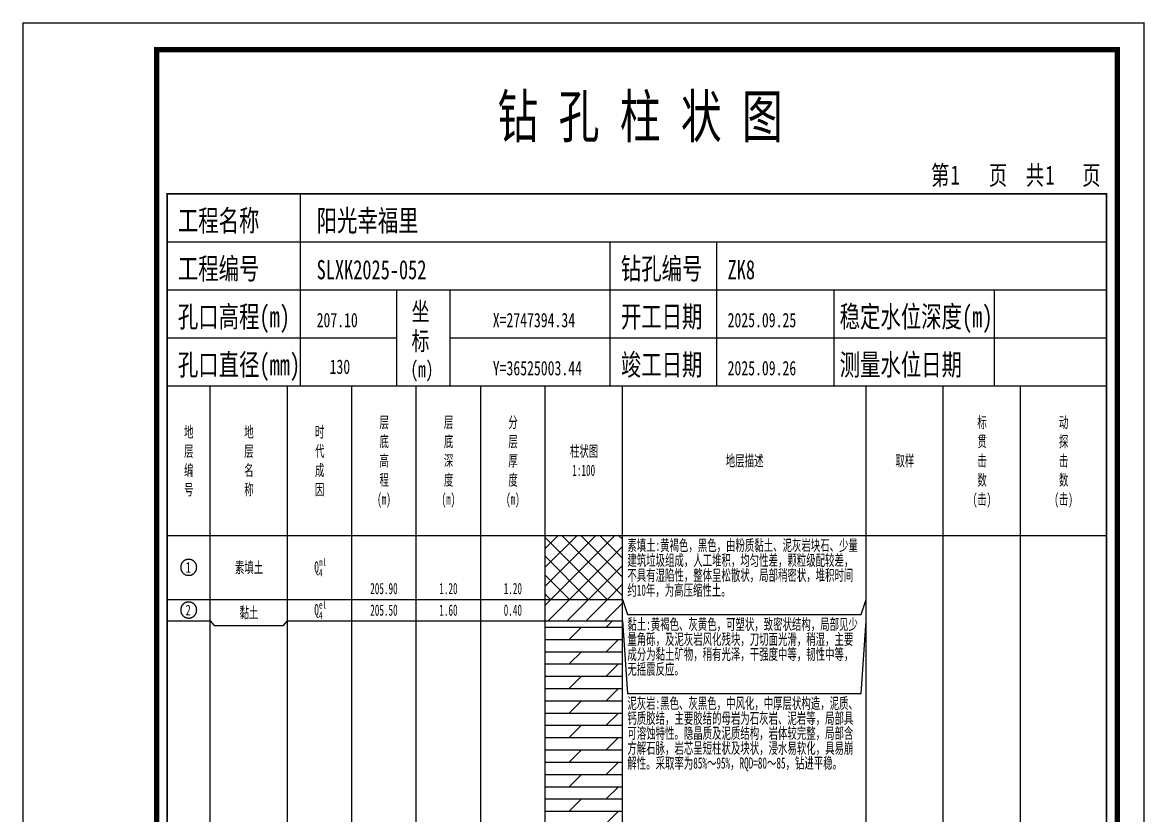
# Model space of a CAD drawing. Header units: millimetres. Extents: x 1264 to 9491, y 619 to 916.
# Drawn here: x 2823.1 to 3033.4, y 767.4 to 916 of the extents above; entities that cross this region are included whole.
import ezdxf
from ezdxf.enums import TextEntityAlignment as Align

# ---------------------------------------------------------------- set-up
doc = ezdxf.new("R2010")
doc.units = ezdxf.units.MM
doc.layers.add('GICAD_POU_TEXTS', color=7, linetype='Continuous')
doc.styles.add('LZ_FONT', font='simfang_0.ttf', dxfattribs={"width": 0.7, "height": 8})
doc.styles.add('成果图图块', font='simfang_0.ttf', dxfattribs={"height": 2.5})
doc.styles.add('成果图表体', font='simfang_0.ttf', dxfattribs={"width": 0.6, "height": 2.1})

# ---------------------------------------------------------------- blocks, each defined once
blk = doc.blocks.new('ZZT_DCBH_Z.dwg12', base_point=(-0.02, 0))
at = {"color": 7}
blk.add_polyline3d([(-1.52, 0.02, 0), (-1.52, -0.06, 0), (-1.52, -0.13, 0), (-1.51, -0.2, 0), (-1.5, -0.28, 0), (-1.48, -0.35, 0), (-1.46, -0.42, 0), (-1.44, -0.49, 0), (-1.41, -0.56, 0), (-1.38, -0.63, 0), (-1.35, -0.69, 0), (-1.31, -0.76, 0), (-1.27, -0.82, 0), (-1.23, -0.88, 0), (-1.18, -0.94, 0), (-1.14, -0.99, 0), (-1.09, -1.04, 0), (-1.03, -1.1, 0), (-0.98, -1.14, 0), (-0.92, -1.19, 0), (-0.86, -1.23, 0), (-0.8, -1.27, 0), (-0.73, -1.31, 0), (-0.67, -1.34, 0), (-0.6, -1.37, 0), (-0.53, -1.4, 0), (-0.46, -1.42, 0), (-0.39, -1.44, 0), (-0.32, -1.46, 0), (-0.25, -1.47, 0), (-0.17, -1.48, 0), (-0.1, -1.48, 0), (-0.02, -1.48, 0), (0.05, -1.48, 0), (0.12, -1.48, 0), (0.2, -1.47, 0), (0.27, -1.46, 0), (0.34, -1.44, 0), (0.41, -1.42, 0), (0.48, -1.4, 0), (0.55, -1.37, 0), (0.62, -1.34, 0), (0.68, -1.31, 0), (0.75, -1.27, 0), (0.81, -1.23, 0), (0.87, -1.19, 0), (0.93, -1.14, 0), (0.98, -1.1, 0), (1.04, -1.04, 0), (1.09, -0.99, 0), (1.13, -0.94, 0), (1.18, -0.88, 0), (1.22, -0.82, 0), (1.26, -0.76, 0), (1.3, -0.69, 0), (1.33, -0.63, 0), (1.36, -0.56, 0), (1.39, -0.49, 0), (1.41, -0.42, 0), (1.43, -0.35, 0), (1.45, -0.28, 0), (1.46, -0.2, 0), (1.47, -0.13, 0), (1.47, -0.06, 0), (1.48, 0.02, 0), (1.47, 0.09, 0), (1.47, 0.16, 0), (1.46, 0.24, 0), (1.45, 0.31, 0), (1.43, 0.38, 0), (1.41, 0.45, 0), (1.39, 0.52, 0), (1.36, 0.59, 0), (1.33, 0.66, 0), (1.3, 0.72, 0), (1.26, 0.79, 0), (1.22, 0.85, 0), (1.18, 0.91, 0), (1.13, 0.97, 0), (1.09, 1.02, 0), (1.04, 1.08, 0), (0.98, 1.13, 0), (0.93, 1.18, 0), (0.87, 1.22, 0), (0.81, 1.26, 0), (0.75, 1.3, 0), (0.68, 1.34, 0), (0.62, 1.37, 0), (0.55, 1.4, 0), (0.48, 1.43, 0), (0.41, 1.45, 0), (0.34, 1.47, 0), (0.27, 1.49, 0), (0.2, 1.5, 0), (0.12, 1.51, 0), (0.05, 1.51, 0), (-0.02, 1.52, 0), (-0.1, 1.51, 0), (-0.17, 1.51, 0), (-0.25, 1.5, 0), (-0.32, 1.49, 0), (-0.39, 1.47, 0), (-0.46, 1.45, 0), (-0.53, 1.43, 0), (-0.6, 1.4, 0), (-0.67, 1.37, 0), (-0.73, 1.34, 0), (-0.8, 1.3, 0), (-0.86, 1.26, 0), (-0.92, 1.22, 0), (-0.98, 1.18, 0), (-1.03, 1.13, 0), (-1.09, 1.08, 0), (-1.14, 1.02, 0), (-1.18, 0.97, 0), (-1.23, 0.91, 0), (-1.27, 0.85, 0), (-1.31, 0.79, 0), (-1.35, 0.72, 0), (-1.38, 0.66, 0), (-1.41, 0.59, 0), (-1.44, 0.52, 0), (-1.46, 0.45, 0), (-1.48, 0.38, 0), (-1.5, 0.31, 0), (-1.51, 0.24, 0), (-1.52, 0.16, 0), (-1.52, 0.09, 0), (-1.52, 0.02, 0)], dxfattribs=at)
at = {"layer": 'GICAD_POU_TEXTS', "color": 7, "style": '成果图图块', "width": 0.7}
blk.add_text('1', height=2, dxfattribs=at).set_placement((-0.11, -0.99), align=Align.CENTER)
blk = doc.blocks.new('ZZT_DCBH_Z.dwg13', base_point=(-0.02, 0))
at = {"color": 7}
blk.add_polyline3d([(-1.52, 0.02, 0), (-1.52, -0.06, 0), (-1.52, -0.13, 0), (-1.51, -0.2, 0), (-1.5, -0.28, 0), (-1.48, -0.35, 0), (-1.46, -0.42, 0), (-1.44, -0.49, 0), (-1.41, -0.56, 0), (-1.38, -0.63, 0), (-1.35, -0.69, 0), (-1.31, -0.76, 0), (-1.27, -0.82, 0), (-1.23, -0.88, 0), (-1.18, -0.94, 0), (-1.14, -0.99, 0), (-1.09, -1.04, 0), (-1.03, -1.1, 0), (-0.98, -1.14, 0), (-0.92, -1.19, 0), (-0.86, -1.23, 0), (-0.8, -1.27, 0), (-0.73, -1.31, 0), (-0.67, -1.34, 0), (-0.6, -1.37, 0), (-0.53, -1.4, 0), (-0.46, -1.42, 0), (-0.39, -1.44, 0), (-0.32, -1.46, 0), (-0.25, -1.47, 0), (-0.17, -1.48, 0), (-0.1, -1.48, 0), (-0.02, -1.48, 0), (0.05, -1.48, 0), (0.12, -1.48, 0), (0.2, -1.47, 0), (0.27, -1.46, 0), (0.34, -1.44, 0), (0.41, -1.42, 0), (0.48, -1.4, 0), (0.55, -1.37, 0), (0.62, -1.34, 0), (0.68, -1.31, 0), (0.75, -1.27, 0), (0.81, -1.23, 0), (0.87, -1.19, 0), (0.93, -1.14, 0), (0.98, -1.1, 0), (1.04, -1.04, 0), (1.09, -0.99, 0), (1.13, -0.94, 0), (1.18, -0.88, 0), (1.22, -0.82, 0), (1.26, -0.76, 0), (1.3, -0.69, 0), (1.33, -0.63, 0), (1.36, -0.56, 0), (1.39, -0.49, 0), (1.41, -0.42, 0), (1.43, -0.35, 0), (1.45, -0.28, 0), (1.46, -0.2, 0), (1.47, -0.13, 0), (1.47, -0.06, 0), (1.48, 0.02, 0), (1.47, 0.09, 0), (1.47, 0.16, 0), (1.46, 0.24, 0), (1.45, 0.31, 0), (1.43, 0.38, 0), (1.41, 0.45, 0), (1.39, 0.52, 0), (1.36, 0.59, 0), (1.33, 0.66, 0), (1.3, 0.72, 0), (1.26, 0.79, 0), (1.22, 0.85, 0), (1.18, 0.91, 0), (1.13, 0.97, 0), (1.09, 1.02, 0), (1.04, 1.08, 0), (0.98, 1.13, 0), (0.93, 1.18, 0), (0.87, 1.22, 0), (0.81, 1.26, 0), (0.75, 1.3, 0), (0.68, 1.34, 0), (0.62, 1.37, 0), (0.55, 1.4, 0), (0.48, 1.43, 0), (0.41, 1.45, 0), (0.34, 1.47, 0), (0.27, 1.49, 0), (0.2, 1.5, 0), (0.12, 1.51, 0), (0.05, 1.51, 0), (-0.02, 1.52, 0), (-0.1, 1.51, 0), (-0.17, 1.51, 0), (-0.25, 1.5, 0), (-0.32, 1.49, 0), (-0.39, 1.47, 0), (-0.46, 1.45, 0), (-0.53, 1.43, 0), (-0.6, 1.4, 0), (-0.67, 1.37, 0), (-0.73, 1.34, 0), (-0.8, 1.3, 0), (-0.86, 1.26, 0), (-0.92, 1.22, 0), (-0.98, 1.18, 0), (-1.03, 1.13, 0), (-1.09, 1.08, 0), (-1.14, 1.02, 0), (-1.18, 0.97, 0), (-1.23, 0.91, 0), (-1.27, 0.85, 0), (-1.31, 0.79, 0), (-1.35, 0.72, 0), (-1.38, 0.66, 0), (-1.41, 0.59, 0), (-1.44, 0.52, 0), (-1.46, 0.45, 0), (-1.48, 0.38, 0), (-1.5, 0.31, 0), (-1.51, 0.24, 0), (-1.52, 0.16, 0), (-1.52, 0.09, 0), (-1.52, 0.02, 0)], dxfattribs=at)
at = {"layer": 'GICAD_POU_TEXTS', "color": 7, "style": '成果图图块', "width": 0.7}
blk.add_text('2', height=2, dxfattribs=at).set_placement((-0.11, -0.99), align=Align.CENTER)
blk = doc.blocks.new('柱状图图框模板-(昇龙标准).dwg7', base_point=(27, 229))
for p, q in [((52, 229), (52, 265)), ((27, 256), (203, 256)), ((110, 229), (110, 256)), ((130, 229), (130, 256)), ((27, 247), (203, 247)), ((70, 229), (70, 247)), ((80, 229), (80, 247)), ((152, 229), (152, 247)), ((182, 229), (182, 247)), ((27, 238), (70, 238)), ((80, 238), (203, 238))]:
    blk.add_line(p, q)
for points, const_width in [([(0, 0), (210, 0), (210, 297), (0, 297)], 0.25), ([(25, 5), (205, 5), (205, 292), (25, 292)], 1), ([(27, 265), (203, 265), (203, 17), (27, 17)], 0.3)]:
    blk.add_lwpolyline(points, close=True, dxfattribs=dict(const_width=const_width))
at = {"const_width": 0.3}
blk.add_lwpolyline([(27, 229), (203, 229)], dxfattribs=at)
at = {"style": 'LZ_FONT', "width": 0.7}
for s, height, p in [('钻 孔 柱 状 图', 8, (88.9, 275.54)), ('第', 3.6, (170.12, 266.7)), ('1', 3.6, (173.78, 266.75)), ('页', 3.6, (180.96, 266.7)), ('共', 3.6, (187.88, 266.7)), ('1', 3.6, (191.54, 266.7)), ('页', 3.6, (198.44, 266.7)), ('工程名称', 4, (29, 258)), ('阳光幸福里', 4, (55, 258)), ('工程编号', 4, (29, 249)), ('SLXK2025-052', 3.6, (55, 249)), ('钻孔编号', 4, (112, 249)), ('ZK8', 3.6, (132, 249)), ('孔口高程(m)', 4, (29, 240)), ('坐', 3.5, (72.79, 241.24)), ('开工日期', 4, (112, 240)), ('稳定水位深度(m)', 4, (153, 240)), ('207.10', 2.7, (55, 240)), ('X=2747394.34', 2.7, (88, 240)), ('2025.09.25', 2.7, (132, 240)), ('标', 3.5, (72.79, 235.7)), ('孔口直径(mm)', 4, (29, 231)), ('竣工日期', 4, (112, 231)), ('测量水位日期', 4, (153, 231)), ('130', 2.7, (57.43, 231.26)), ('(m) ', 3, (72.59, 230.65)), ('Y=36525003.44', 2.7, (88, 231)), ('2025.09.26', 2.7, (132, 231))]:
    blk.add_text(s, height=height, dxfattribs=at).set_placement(p)

msp = doc.modelspace()

# ---------------------------------------------------------------- hatches: boundary and pattern name
at = {"linetype": 'Continuous'}
h = msp.add_hatch(dxfattribs=at)
h.set_pattern_fill('GKSTT', scale=0.5, style=0, pattern_type=2)
h.set_pattern_definition([(45, (0, 0), (-1.767767, 1.767767), []), (135, (0, 0), (-1.767767, -1.767767), [])])
h.paths.add_polyline_path([(2921.09, 807.89), (2935.58, 807.89), (2935.58, 819.89), (2921.09, 819.89)])
h = msp.add_hatch(dxfattribs=at)
h.set_pattern_fill('GKNXT', scale=0.5, style=0, pattern_type=2)
h.set_pattern_definition([(45, (0, 0), (-1.767767, 1.767767), [])])
h.paths.add_polyline_path([(2921.09, 803.89), (2935.58, 803.89), (2935.58, 807.89), (2921.09, 807.89)])
h = msp.add_hatch(dxfattribs=at)
h.set_pattern_fill('GKNHY1', scale=0.5, style=0, pattern_type=2)
h.set_pattern_definition([(0, (0, 0), (0, 2.3), []), (45, (0, 0), (4e-16, 4.5999997), [3.252691, -6.505382])])
h.paths.add_polyline_path([(2921.09, 688.29), (2935.58, 688.29), (2935.58, 803.89), (2921.09, 803.89)])

# ---------------------------------------------------------------- linework, layer by layer
at = {"color": 0}
for p, q in [((2850.27, 819.89), (2858.32, 819.89)), ((2850.27, 807.89), (2850.27, 819.89)), ((2858.32, 807.89), (2858.32, 819.89)), ((2850.27, 807.89), (2858.32, 807.89)), ((2850.27, 807.89), (2858.32, 807.89)), ((2850.27, 803.89), (2850.27, 807.89)), ((2858.32, 803.89), (2858.32, 807.89)), ((2850.27, 803.89), (2858.32, 803.89)), ((2850.27, 803.89), (2858.32, 803.89)), ((2850.27, 688.29), (2850.27, 803.89)), ((2858.32, 688.29), (2858.32, 803.89))]:
    msp.add_line(p, q, dxfattribs=at)
for points in [[(2850.27, 847.89), (2858.32, 847.89)], [(2850.27, 819.89), (2850.27, 847.89)], [(2858.32, 819.89), (2858.32, 847.89)], [(2858.32, 847.89), (2872.81, 847.89)], [(2858.32, 819.89), (2858.32, 847.89)], [(2872.81, 819.89), (2872.81, 847.89)], [(2872.81, 847.89), (2884.88, 847.89)], [(2872.81, 819.89), (2872.81, 847.89)], [(2884.88, 819.89), (2884.88, 847.89)], [(2884.88, 847.89), (2896.95, 847.89)], [(2884.88, 819.89), (2884.88, 847.89)], [(2896.95, 819.89), (2896.95, 847.89)], [(2896.95, 847.89), (2909.02, 847.89)], [(2896.95, 819.89), (2896.95, 847.89)], [(2909.02, 819.89), (2909.02, 847.89)], [(2909.02, 847.89), (2921.09, 847.89)], [(2909.02, 819.89), (2909.02, 847.89)], [(2921.09, 819.89), (2921.09, 847.89)], [(2921.09, 847.89), (2935.58, 847.89)], [(2921.09, 819.89), (2921.09, 847.89)], [(2935.58, 819.89), (2935.58, 847.89)], [(2935.58, 847.89), (2981.21, 847.89)], [(2935.58, 819.89), (2935.58, 847.89)], [(2981.21, 819.89), (2981.21, 847.89)], [(2981.21, 847.89), (2995.69, 847.89)], [(2981.21, 819.89), (2981.21, 847.89)], [(2995.69, 819.89), (2995.69, 847.89)], [(2995.69, 847.89), (3010.18, 847.89)], [(2995.69, 819.89), (2995.69, 847.89)], [(3010.18, 819.89), (3010.18, 847.89)], [(3010.18, 847.89), (3026.27, 847.89)], [(3010.18, 819.89), (3010.18, 847.89)], [(3026.27, 819.89), (3026.27, 847.89)], [(2850.27, 819.89), (2858.32, 819.89)], [(2850.27, 635.89), (2850.27, 819.89)], [(2850.27, 819.89), (2858.32, 819.89)], [(2858.32, 635.89), (2858.32, 819.89)], [(2858.32, 819.89), (2872.81, 819.89)], [(2858.32, 635.89), (2858.32, 819.89)], [(2858.32, 819.89), (2872.81, 819.89)], [(2858.32, 819.89), (2872.81, 819.89)], [(2858.32, 807.89), (2858.32, 819.89)], [(2872.81, 635.89), (2872.81, 819.89)], [(2872.81, 807.89), (2872.81, 819.89)], [(2872.81, 819.89), (2884.88, 819.89)], [(2872.81, 635.89), (2872.81, 819.89)], [(2872.81, 819.89), (2884.88, 819.89)], [(2872.81, 819.89), (2884.88, 819.89)], [(2872.81, 807.89), (2872.81, 819.89)], [(2884.88, 635.89), (2884.88, 819.89)], [(2884.88, 807.89), (2884.88, 819.89)], [(2884.88, 819.89), (2896.95, 819.89)], [(2884.88, 635.89), (2884.88, 819.89)], [(2884.88, 819.89), (2896.95, 819.89)], [(2884.88, 819.89), (2896.95, 819.89)], [(2884.88, 807.89), (2884.88, 819.89)], [(2896.95, 635.89), (2896.95, 819.89)], [(2896.95, 807.89), (2896.95, 819.89)], [(2896.95, 819.89), (2909.02, 819.89)], [(2896.95, 635.89), (2896.95, 819.89)], [(2896.95, 819.89), (2909.02, 819.89)], [(2896.95, 819.89), (2909.02, 819.89)], [(2896.95, 807.89), (2896.95, 819.89)], [(2909.02, 635.89), (2909.02, 819.89)], [(2909.02, 807.89), (2909.02, 819.89)], [(2909.02, 819.89), (2921.09, 819.89)], [(2909.02, 635.89), (2909.02, 819.89)], [(2909.02, 819.89), (2921.09, 819.89)], [(2909.02, 819.89), (2921.09, 819.89)], [(2909.02, 807.89), (2909.02, 819.89)], [(2921.09, 635.89), (2921.09, 819.89)], [(2921.09, 807.89), (2921.09, 819.89)], [(2921.09, 819.89), (2935.58, 819.89)], [(2921.09, 635.89), (2921.09, 819.89)], [(2921.09, 819.89), (2935.58, 819.89)], [(2935.58, 635.89), (2935.58, 819.89)], [(2935.58, 819.89), (2981.21, 819.89)], [(2935.58, 635.89), (2935.58, 819.89)], [(2935.58, 819.89), (2981.21, 819.89)], [(2935.58, 807.89), (2935.58, 819.89)], [(2981.21, 635.89), (2981.21, 819.89)], [(2981.21, 807.89), (2981.21, 819.89)], [(2981.21, 819.89), (2995.69, 819.89)], [(2981.21, 635.89), (2981.21, 819.89)], [(2981.21, 819.89), (2995.69, 819.89)], [(2995.69, 635.89), (2995.69, 819.89)], [(2995.69, 819.89), (3010.18, 819.89)], [(2995.69, 635.89), (2995.69, 819.89)], [(2995.69, 819.89), (3010.18, 819.89)], [(3010.18, 635.89), (3010.18, 819.89)], [(3010.18, 819.89), (3026.27, 819.89)], [(3010.18, 635.89), (3010.18, 819.89)], [(3010.18, 819.89), (3026.27, 819.89)], [(3026.27, 635.89), (3026.27, 819.89)], [(2858.32, 807.89), (2872.81, 807.89)], [(2858.32, 803.89), (2858.32, 807.89)], [(2872.81, 803.89), (2872.81, 807.89)], [(2872.81, 807.89), (2884.88, 807.89)], [(2872.81, 807.89), (2884.88, 807.89)], [(2872.81, 803.89), (2872.81, 807.89)], [(2884.88, 803.89), (2884.88, 807.89)], [(2884.88, 807.89), (2896.95, 807.89)], [(2884.88, 807.89), (2896.95, 807.89)], [(2884.88, 803.89), (2884.88, 807.89)], [(2896.95, 803.89), (2896.95, 807.89)], [(2896.95, 807.89), (2909.02, 807.89)], [(2896.95, 807.89), (2909.02, 807.89)], [(2896.95, 803.89), (2896.95, 807.89)], [(2909.02, 803.89), (2909.02, 807.89)], [(2909.02, 807.89), (2921.09, 807.89)], [(2909.02, 807.89), (2921.09, 807.89)], [(2909.02, 803.89), (2909.02, 807.89)], [(2921.09, 803.89), (2921.09, 807.89)], [(2935.58, 807.89), (2936.49, 805.09)], [(2935.58, 803.89), (2935.58, 807.89)], [(2980.29, 805.09), (2981.21, 807.89)], [(2981.21, 803.89), (2981.21, 807.89)], [(2858.32, 803.89), (2859.04, 802.99)], [(2858.32, 688.29), (2858.32, 803.89)], [(2872.08, 802.99), (2872.81, 803.89)], [(2872.81, 688.29), (2872.81, 803.89)], [(2872.81, 803.89), (2884.88, 803.89)], [(2872.81, 803.89), (2884.88, 803.89)], [(2872.81, 688.29), (2872.81, 803.89)], [(2884.88, 688.29), (2884.88, 803.89)], [(2884.88, 803.89), (2896.95, 803.89)], [(2884.88, 803.89), (2896.95, 803.89)], [(2884.88, 688.29), (2884.88, 803.89)], [(2896.95, 688.29), (2896.95, 803.89)], [(2896.95, 803.89), (2909.02, 803.89)], [(2896.95, 803.89), (2909.02, 803.89)], [(2896.95, 688.29), (2896.95, 803.89)], [(2909.02, 688.29), (2909.02, 803.89)], [(2909.02, 803.89), (2921.09, 803.89)], [(2909.02, 803.89), (2921.09, 803.89)], [(2909.02, 688.29), (2909.02, 803.89)], [(2921.09, 688.29), (2921.09, 803.89)], [(2935.58, 803.89), (2936.49, 790.29)], [(2935.58, 688.29), (2935.58, 803.89)], [(2936.49, 805.09), (2980.29, 805.09)], [(2980.29, 790.29), (2981.21, 803.89)], [(2981.21, 688.29), (2981.21, 803.89)], [(2859.04, 802.99), (2872.08, 802.99)], [(2936.49, 790.29), (2980.29, 790.29)]]:
    msp.add_lwpolyline(points, dxfattribs=at)
at = {"color": 7, "flags": 128}
for points in [[(2921.09, 807.89), (2935.58, 807.89)], [(2921.09, 803.89), (2935.58, 803.89)]]:
    msp.add_lwpolyline(points, dxfattribs=at)

# ---------------------------------------------------------------- block references
for name, p in [('柱状图图框模板-(昇龙标准).dwg7', (2850.27, 847.89)), ('ZZT_DCBH_Z.dwg12', (2854.3, 813.89)), ('ZZT_DCBH_Z.dwg13', (2854.3, 805.89))]:
    msp.add_blockref(name, p)

# ---------------------------------------------------------------- texts
at = {"color": 0, "style": '成果图表体', "width": 0.6}
for s, height, p in [('层', 2.1, (2890.05, 840.04)), ('层', 2.1, (2902.12, 840.04)), ('分', 2.1, (2914.19, 840.04)), ('标', 2.1, (3002.07, 840.04)), ('动', 2.1, (3017.36, 840.04)), ('地', 2.1, (2853.43, 838.24)), ('地', 2.1, (2864.7, 838.24)), ('时', 2.1, (2877.97, 838.24)), ('层', 2.1, (2853.43, 834.64)), ('层', 2.1, (2864.7, 834.64)), ('代', 2.1, (2877.97, 834.64)), ('底', 2.1, (2890.05, 836.44)), ('底', 2.1, (2902.12, 836.44)), ('层', 2.1, (2914.19, 836.44)), ('柱状图', 2.1, (2925.74, 834.64)), ('贯', 2.1, (3002.07, 836.44)), ('探', 2.1, (3017.36, 836.44)), ('高', 2.1, (2890.05, 832.84)), ('深', 2.1, (2902.12, 832.84)), ('厚', 2.1, (2914.19, 832.84)), ('地层描述', 2.1, (2954.93, 832.84)), ('取样', 2.1, (2986.72, 832.84)), ('击', 2.1, (3002.07, 832.84)), ('击', 2.1, (3017.36, 832.84)), ('编', 2.1, (2853.43, 831.04)), ('名', 2.1, (2864.7, 831.04)), ('成', 2.1, (2877.97, 831.04)), ('1:100', 2.1, (2926.17, 831.04)), ('程', 2.1, (2890.05, 829.24)), ('度', 2.1, (2902.12, 829.24)), ('度', 2.1, (2914.19, 829.24)), ('数', 2.1, (3002.07, 829.24)), ('数', 2.1, (3017.36, 829.24)), ('号', 2.1, (2853.43, 827.44)), ('称', 2.1, (2864.7, 827.44)), ('因', 2.1, (2877.97, 827.44)), ('(m)', 2.1, (2889.61, 825.64)), ('(m)', 2.1, (2901.68, 825.64)), ('(m)', 2.1, (2913.76, 825.64)), ('(击)', 2.1, (3001.2, 825.64)), ('(击)', 2.1, (3016.49, 825.64)), ('素填土', 2.1, (2862.96, 812.84)), ('Q', 2.1, (2877.83, 812.91)), ('ml', 1.4, (2878.7, 814.17)), ('4', 1.4, (2878.7, 812.21)), ('205.90', 2.1, (2888.31, 808.89)), ('1.20', 2.1, (2901.25, 808.89)), ('1.20', 2.1, (2913.32, 808.89)), ('el', 1.4, (2878.7, 806.17)), ('黏土', 2.1, (2863.83, 804.39)), ('Q', 2.1, (2877.83, 804.91)), ('4', 1.4, (2878.7, 804.21)), ('205.50', 2.1, (2888.31, 804.84)), ('1.60', 2.1, (2901.25, 804.84)), ('0.40', 2.1, (2913.32, 804.84))]:
    msp.add_text(s, height=height, dxfattribs=at).set_placement(p)
at = {"color": 0, "char_height": 2.1, "width": 43.8045, "attachment_point": 1, "line_spacing_factor": 0.8, "style": '成果图表体'}
for s, insert in [('\\A1;素填土:黄褐色，黑色，由粉质黏土、泥灰岩块石、少量建筑垃圾组成，人工堆积，均匀性差，颗粒级配较差，不具有湿陷性，整体呈松散状，局部稍密状，堆积时间约10年，为高压缩性土。', (2936.49, 819.09)), ('\\A1;黏土:黄褐色、灰黄色，可塑状，致密状结构，局部见少量角砾，及泥灰岩风化残块，刀切面光滑，稍湿，主要成分为黏土矿物，稍有光泽，干强度中等，韧性中等，无摇震反应。', (2936.49, 804.29)), ('\\A1;泥灰岩:黑色、灰黑色，中风化，中厚层状构造，泥质、钙质胶结，主要胶结的母岩为石灰岩、泥岩等，局部具可溶蚀特性。隐晶质及泥质结构，岩体较完整，局部含方解石脉，岩芯呈短柱状及块状，浸水易软化，具易崩解性。采取率为85%～95%，RQD=80～85，钻进平稳。', (2936.49, 789.49))]:
    msp.add_mtext(s, dxfattribs=dict(at, insert=insert))

doc.saveas('drawing.dxf')
